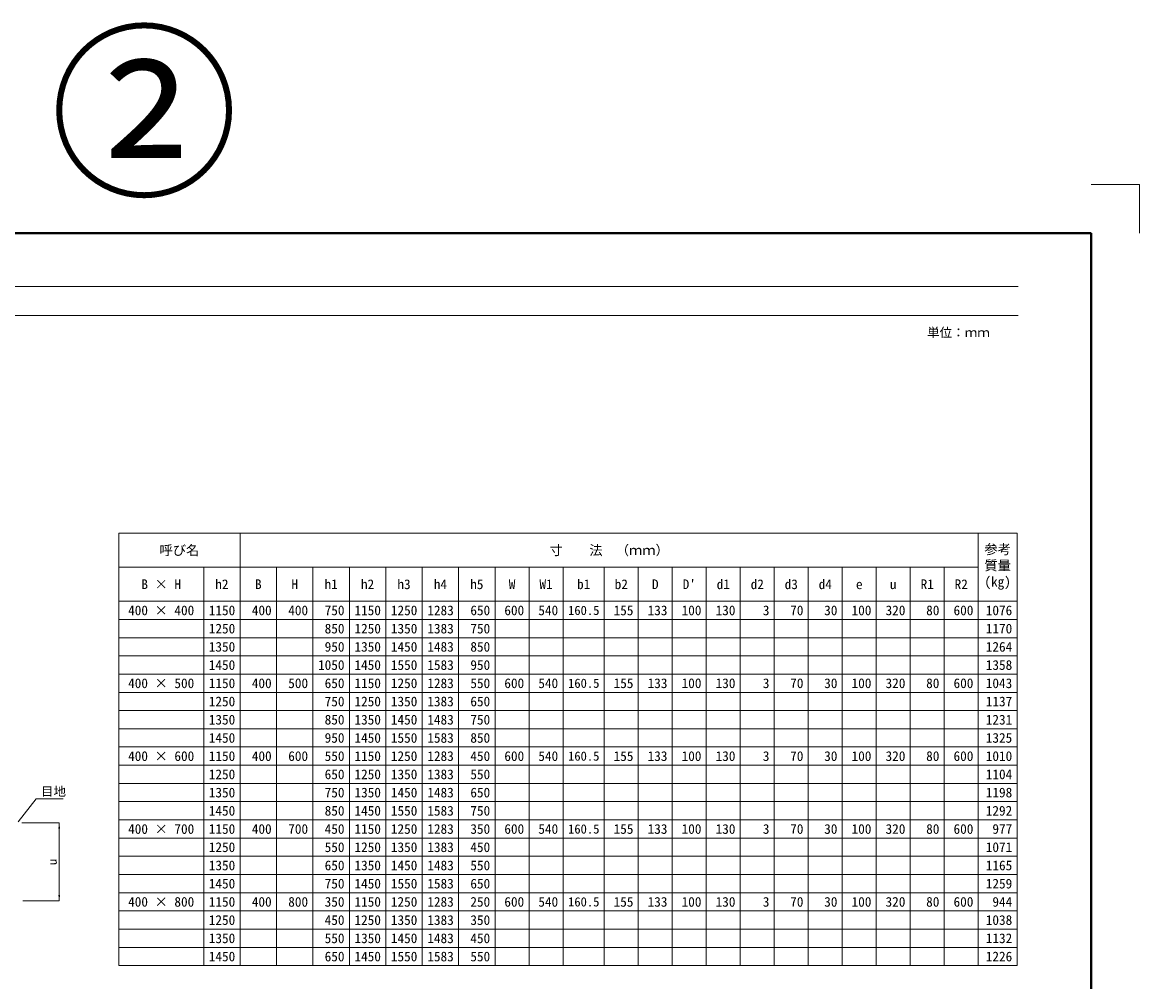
# Model space of a CAD drawing. Units: millimetres, scale not verified. Extents: x 64173 to 81200, y -117893 to -111285.
# Drawn here: x 76599 to 81200, y -115234 to -111285 of the extents above; entities that cross this region are included whole.
import ezdxf
from ezdxf.enums import TextEntityAlignment as Align

# ---------------------------------------------------------------- set-up
doc = ezdxf.new("R2010")
doc.units = ezdxf.units.MM
doc.header["$LTSCALE"] = 15
for name, color, linetype, lineweight in [('Defpoints_2', 8, 'Continuous', 0), ('図枠', 7, 'Continuous', 5), ('寸法線', 7, 'Continuous', 13), ('寸法表', 7, 'Continuous', 13), ('引出線', 4, 'Continuous', 13), ('補助線', 8, 'Continuous', 13)]:
    doc.layers.add(name, color=color, linetype=linetype, lineweight=lineweight)
doc.styles.add('ＭＳ ゴシック', font='')
doc.styles.add('ＭＳ 明朝', font='')
doc.styles.get('ＭＳ ゴシック').set_extended_font_data('MS Gothic')
doc.styles.get('ＭＳ 明朝').set_extended_font_data('MS Mincho')

# ---------------------------------------------------------------- blocks, each defined once
blk = doc.blocks.new('filled_arrow')
at = {"color": 0, "linetype": 'Continuous', "lineweight": -2}
blk.add_solid([(7.5, 1.25), (0, 0), (7.5, -1.25)], dxfattribs=at)

msp = doc.modelspace()

# ---------------------------------------------------------------- linework, layer by layer
at = {"layer": 'Defpoints_2', "color": 7, "lineweight": 13}
for p in [(81000.5, -111952.55), (81000.5, -111952.55), (81200.5, -112152.55), (81200.5, -112152.55)]:
    msp.add_line(p, (81200.5, -111952.55), dxfattribs=at)
at = {"layer": 'Defpoints_2'}
for p, q in [((76995.74, -113743.33), (77345.74, -113743.33)), ((77495.74, -113743.33), (77795.74, -113743.33)), ((78545.74, -113743.33), (80535.74, -113743.33)), ((76995.74, -113818.33), (77345.74, -113818.33)), ((77495.74, -113818.33), (77795.74, -113818.33)), ((78545.74, -113818.33), (80535.74, -113818.33)), ((76995.74, -113893.33), (77345.74, -113893.33)), ((77495.74, -113893.33), (77795.74, -113893.33)), ((78545.74, -113893.33), (80535.74, -113893.33)), ((76995.74, -114043.33), (77345.74, -114043.33)), ((77495.74, -114043.33), (77795.74, -114043.33)), ((78545.74, -114043.33), (80535.74, -114043.33)), ((76995.74, -114118.33), (77345.74, -114118.33)), ((77495.74, -114118.33), (77795.74, -114118.33)), ((78545.74, -114118.33), (80535.74, -114118.33)), ((76995.74, -114193.33), (77345.74, -114193.33)), ((77495.74, -114193.33), (77795.74, -114193.33)), ((78545.74, -114193.33), (80535.74, -114193.33)), ((76995.74, -114343.33), (77345.74, -114343.33)), ((77495.74, -114343.33), (77795.74, -114343.33)), ((78545.74, -114343.33), (80535.74, -114343.33)), ((76995.74, -114418.33), (77345.74, -114418.33)), ((77495.74, -114418.33), (77795.74, -114418.33)), ((78545.74, -114418.33), (80535.74, -114418.33)), ((76995.74, -114493.33), (77345.74, -114493.33)), ((77495.74, -114493.33), (77795.74, -114493.33)), ((78545.74, -114493.33), (80535.74, -114493.33)), ((76995.74, -114643.33), (77345.74, -114643.33)), ((77495.74, -114643.33), (77795.74, -114643.33)), ((78545.74, -114643.33), (80535.74, -114643.33)), ((76995.74, -114718.33), (77345.74, -114718.33)), ((77495.74, -114718.33), (77795.74, -114718.33)), ((78545.74, -114718.33), (80535.74, -114718.33)), ((76995.74, -114793.33), (77345.74, -114793.33)), ((77495.74, -114793.33), (77795.74, -114793.33)), ((78545.74, -114793.33), (80535.74, -114793.33)), ((76995.74, -114943.33), (77345.74, -114943.33)), ((77495.74, -114943.33), (77795.74, -114943.33)), ((78545.74, -114943.33), (80535.74, -114943.33)), ((76995.74, -115018.33), (77345.74, -115018.33)), ((77495.74, -115018.33), (77795.74, -115018.33)), ((78545.74, -115018.33), (80535.74, -115018.33)), ((76995.74, -115093.33), (77345.74, -115093.33)), ((77495.74, -115093.33), (77795.74, -115093.33)), ((78545.74, -115093.33), (80535.74, -115093.33))]:
    msp.add_line(p, q, dxfattribs=at)
at = {"layer": '図枠', "lineweight": 40}
for p in [(73200.5, -112152.55), (73200.5, -112152.55), (81000.5, -117692.55), (81000.5, -117692.55)]:
    msp.add_line(p, (81000.5, -112152.55), dxfattribs=at)
at = {"layer": '図枠', "lineweight": 13}
for p, q in [((73500.5, -112372.55), (80700.5, -112372.55)), ((73500.5, -112492.55), (80700.5, -112492.55))]:
    msp.add_line(p, q, dxfattribs=at)
at = {"layer": '寸法線'}
for p, q in [((76596.71, -114581.24), (76750.77, -114581.24)), ((76750.77, -114581.24), (76750.77, -114901.24)), ((76601.21, -114901.24), (76750.77, -114901.24))]:
    msp.add_line(p, q, dxfattribs=at)
at = {"layer": '寸法表'}
for p, q in [((76995.74, -113388.33), (80695.74, -113388.33)), ((76995.74, -113388.33), (76995.74, -115168.33)), ((77495.74, -113388.33), (77495.74, -115168.33)), ((80535.74, -113388.33), (80535.74, -115168.33)), ((80695.74, -113388.33), (80695.74, -115168.33)), ((76995.74, -113528.33), (80535.74, -113528.33)), ((77345.74, -113528.33), (77345.74, -115168.33)), ((77645.74, -113528.33), (77645.74, -115168.33)), ((77795.74, -113528.33), (77795.74, -115168.33)), ((77945.74, -113528.33), (77945.74, -115168.33)), ((78095.74, -113528.33), (78095.74, -115168.33)), ((78245.74, -113528.33), (78245.74, -115168.33)), ((78395.74, -113528.33), (78395.74, -115168.33)), ((78545.74, -113528.33), (78545.74, -115168.33)), ((78685.74, -113528.33), (78685.74, -115168.33)), ((78825.74, -113528.33), (78825.74, -115168.33)), ((78995.74, -113528.33), (78995.74, -115168.33)), ((79135.74, -113528.33), (79135.74, -115168.33)), ((79275.74, -113528.33), (79275.74, -115168.33)), ((79415.74, -113528.33), (79415.74, -115168.33)), ((79555.74, -113528.33), (79555.74, -115168.33)), ((79695.74, -113528.33), (79695.74, -115168.33)), ((79835.74, -113528.33), (79835.74, -115168.33)), ((79975.74, -113528.33), (79975.74, -115168.33)), ((80115.74, -113528.33), (80115.74, -115168.33)), ((80255.74, -113528.33), (80255.74, -115168.33)), ((80395.74, -113528.33), (80395.74, -115168.33)), ((76995.74, -113668.33), (80695.74, -113668.33)), ((77345.74, -113743.33), (77495.74, -113743.33)), ((77795.74, -113743.33), (78545.74, -113743.33)), ((80535.74, -113743.33), (80695.74, -113743.33)), ((77345.74, -113818.33), (77495.74, -113818.33)), ((77795.74, -113818.33), (78545.74, -113818.33)), ((80535.74, -113818.33), (80695.74, -113818.33)), ((77345.74, -113893.33), (77495.74, -113893.33)), ((77795.74, -113893.33), (78545.74, -113893.33)), ((80535.74, -113893.33), (80695.74, -113893.33)), ((76995.74, -113968.33), (80695.74, -113968.33)), ((77345.74, -114043.33), (77495.74, -114043.33)), ((77795.74, -114043.33), (78545.74, -114043.33)), ((80535.74, -114043.33), (80695.74, -114043.33)), ((77345.74, -114118.33), (77495.74, -114118.33)), ((77795.74, -114118.33), (78545.74, -114118.33)), ((80535.74, -114118.33), (80695.74, -114118.33)), ((77345.74, -114193.33), (77495.74, -114193.33)), ((77795.74, -114193.33), (78545.74, -114193.33)), ((80535.74, -114193.33), (80695.74, -114193.33)), ((76995.74, -114268.33), (80695.74, -114268.33)), ((77345.74, -114343.33), (77495.74, -114343.33)), ((77795.74, -114343.33), (78545.74, -114343.33)), ((80535.74, -114343.33), (80695.74, -114343.33)), ((77345.74, -114418.33), (77495.74, -114418.33)), ((77795.74, -114418.33), (78545.74, -114418.33)), ((80535.74, -114418.33), (80695.74, -114418.33)), ((77345.74, -114493.33), (77495.74, -114493.33)), ((77795.74, -114493.33), (78545.74, -114493.33)), ((80535.74, -114493.33), (80695.74, -114493.33)), ((76995.74, -114568.33), (80695.74, -114568.33)), ((77345.74, -114643.33), (77495.74, -114643.33)), ((77795.74, -114643.33), (78545.74, -114643.33)), ((80535.74, -114643.33), (80695.74, -114643.33)), ((77345.74, -114718.33), (77495.74, -114718.33)), ((77795.74, -114718.33), (78545.74, -114718.33)), ((80535.74, -114718.33), (80695.74, -114718.33)), ((77345.74, -114793.33), (77495.74, -114793.33)), ((77795.74, -114793.33), (78545.74, -114793.33)), ((80535.74, -114793.33), (80695.74, -114793.33)), ((76995.74, -114868.33), (80695.74, -114868.33)), ((77345.74, -114943.33), (77495.74, -114943.33)), ((77795.74, -114943.33), (78545.74, -114943.33)), ((80535.74, -114943.33), (80695.74, -114943.33)), ((77345.74, -115018.33), (77495.74, -115018.33)), ((77795.74, -115018.33), (78545.74, -115018.33)), ((80535.74, -115018.33), (80695.74, -115018.33)), ((77345.74, -115093.33), (77495.74, -115093.33)), ((77795.74, -115093.33), (78545.74, -115093.33)), ((80535.74, -115093.33), (80695.74, -115093.33)), ((76995.74, -115168.33), (80695.74, -115168.33))]:
    msp.add_line(p, q, dxfattribs=at)
at = {"layer": '引出線'}
msp.add_lwpolyline([(76581.52, -114575.87), (76655.73, -114482.05), (76766.65, -114482.05)], dxfattribs=at)

# ---------------------------------------------------------------- block references
at = {"layer": '寸法線', "xscale": 3.2, "yscale": 3.2}
for p, rotation in [((76750.77, -114581.24), 270), ((76750.77, -114901.24), 90)]:
    msp.add_blockref('filled_arrow', p, dxfattribs=dict(at, rotation=rotation))

# ---------------------------------------------------------------- texts
at = {"layer": '図枠', "style": 'ＭＳ ゴシック'}
msp.add_text('単位：ｍｍ', height=37.98, dxfattribs=at).set_placement((80454.23, -112561.88), align=Align.MIDDLE_CENTER)
at = {"layer": '寸法線', "style": 'ＭＳ 明朝', "width": 1.05}
msp.add_text('u', height=36.03, rotation=90, dxfattribs=at).set_placement((76722.77, -114741.24), align=Align.MIDDLE_CENTER)
at = {"layer": '寸法表', "style": 'ＭＳ 明朝'}
for s, p in [('呼び名', (77245.74, -113458.33)), ('寸\u3000\u3000法\u3000（ｍｍ）', (79015.74, -113458.33)), ('B × H', (77170.74, -113598.33)), ('h2', (77420.74, -113598.33)), ('B', (77570.74, -113598.33)), ('H', (77720.74, -113598.33)), ('h1', (77870.74, -113598.33)), ('h2', (78020.74, -113598.33)), ('h3', (78170.74, -113598.33)), ('h4', (78320.74, -113598.33)), ('h5', (78470.74, -113598.33)), ('W', (78615.74, -113598.33)), ('W1', (78755.74, -113598.33)), ('b1', (78910.74, -113598.33)), ('b2', (79065.74, -113598.33)), ('D', (79205.74, -113598.33)), ("D'", (79345.74, -113598.33)), ('d1', (79485.74, -113598.33)), ('d2', (79625.74, -113598.33)), ('d3', (79765.74, -113598.33)), ('d4', (79905.74, -113598.33)), ('e', (80045.74, -113598.33)), ('u', (80185.74, -113598.33)), ('R1', (80325.74, -113598.33)), ('R2', (80465.74, -113598.33)), ('400 × 400', (77170.74, -113705.83)), ('400 × 500', (77170.74, -114005.83)), ('400 × 600', (77170.74, -114305.83)), ('400 × 700', (77170.74, -114605.83)), ('400 × 800', (77170.74, -114905.83))]:
    msp.add_text(s, height=40.03, dxfattribs=at).set_placement(p, align=Align.MIDDLE_CENTER)
for s, p in [('参考', (80561.14, -113434.37)), ('質量', (80561.14, -113501.03)), ('(kg)', (80561.14, -113567.7))]:
    msp.add_text(s, height=40.03, dxfattribs=at).set_placement(p, align=Align.TOP_LEFT)
for s, height, p in [('1150', 40.03, (77475.74, -113705.83)), ('400', 40.03, (77625.74, -113705.83)), ('400', 40.03, (77775.74, -113705.83)), ('750', 40.03, (77925.74, -113705.83)), ('1150', 40.03, (78075.74, -113705.83)), ('1250', 40.03, (78225.74, -113705.83)), ('1283', 40.03, (78375.74, -113705.83)), ('650', 40.03, (78525.74, -113705.83)), ('600', 40.03, (78665.74, -113705.83)), ('540', 40.03, (78805.74, -113705.83)), ('160.5', 38.03, (78975.74, -113705.83)), ('155', 40.03, (79115.74, -113705.83)), ('133', 40.03, (79255.74, -113705.83)), ('100', 40.03, (79395.74, -113705.83)), ('130', 40.03, (79535.74, -113705.83)), ('3', 40.03, (79675.74, -113705.83)), ('70', 40.03, (79815.74, -113705.83)), ('30', 40.03, (79955.74, -113705.83)), ('100', 40.03, (80095.74, -113705.83)), ('320', 40.03, (80235.74, -113705.83)), ('80', 40.03, (80375.74, -113705.83)), ('600', 40.03, (80515.74, -113705.83)), ('1076', 40.03, (80675.74, -113705.83)), ('1250', 40.03, (77475.74, -113780.83)), ('850', 40.03, (77925.74, -113780.83)), ('1250', 40.03, (78075.74, -113780.83)), ('1350', 40.03, (78225.74, -113780.83)), ('1383', 40.03, (78375.74, -113780.83)), ('750', 40.03, (78525.74, -113780.83)), ('1170', 40.03, (80675.74, -113780.83)), ('1350', 40.03, (77475.74, -113855.83)), ('950', 40.03, (77925.74, -113855.83)), ('1350', 40.03, (78075.74, -113855.83)), ('1450', 40.03, (78225.74, -113855.83)), ('1483', 40.03, (78375.74, -113855.83)), ('850', 40.03, (78525.74, -113855.83)), ('1264', 40.03, (80675.74, -113855.83)), ('1450', 40.03, (77475.74, -113930.83)), ('1050', 40.03, (77925.74, -113930.83)), ('1450', 40.03, (78075.74, -113930.83)), ('1550', 40.03, (78225.74, -113930.83)), ('1583', 40.03, (78375.74, -113930.83)), ('950', 40.03, (78525.74, -113930.83)), ('1358', 40.03, (80675.74, -113930.83)), ('1150', 40.03, (77475.74, -114005.83)), ('400', 40.03, (77625.74, -114005.83)), ('500', 40.03, (77775.74, -114005.83)), ('650', 40.03, (77925.74, -114005.83)), ('1150', 40.03, (78075.74, -114005.83)), ('1250', 40.03, (78225.74, -114005.83)), ('1283', 40.03, (78375.74, -114005.83)), ('550', 40.03, (78525.74, -114005.83)), ('600', 40.03, (78665.74, -114005.83)), ('540', 40.03, (78805.74, -114005.83)), ('160.5', 38.03, (78975.74, -114005.83)), ('155', 40.03, (79115.74, -114005.83)), ('133', 40.03, (79255.74, -114005.83)), ('100', 40.03, (79395.74, -114005.83)), ('130', 40.03, (79535.74, -114005.83)), ('3', 40.03, (79675.74, -114005.83)), ('70', 40.03, (79815.74, -114005.83)), ('30', 40.03, (79955.74, -114005.83)), ('100', 40.03, (80095.74, -114005.83)), ('320', 40.03, (80235.74, -114005.83)), ('80', 40.03, (80375.74, -114005.83)), ('600', 40.03, (80515.74, -114005.83)), ('1043', 40.03, (80675.74, -114005.83)), ('1250', 40.03, (77475.74, -114080.83)), ('750', 40.03, (77925.74, -114080.83)), ('1250', 40.03, (78075.74, -114080.83)), ('1350', 40.03, (78225.74, -114080.83)), ('1383', 40.03, (78375.74, -114080.83)), ('650', 40.03, (78525.74, -114080.83)), ('1137', 40.03, (80675.74, -114080.83)), ('1350', 40.03, (77475.74, -114155.83)), ('850', 40.03, (77925.74, -114155.83)), ('1350', 40.03, (78075.74, -114155.83)), ('1450', 40.03, (78225.74, -114155.83)), ('1483', 40.03, (78375.74, -114155.83)), ('750', 40.03, (78525.74, -114155.83)), ('1231', 40.03, (80675.74, -114155.83)), ('1450', 40.03, (77475.74, -114230.83)), ('950', 40.03, (77925.74, -114230.83)), ('1450', 40.03, (78075.74, -114230.83)), ('1550', 40.03, (78225.74, -114230.83)), ('1583', 40.03, (78375.74, -114230.83)), ('850', 40.03, (78525.74, -114230.83)), ('1325', 40.03, (80675.74, -114230.83)), ('1150', 40.03, (77475.74, -114305.83)), ('400', 40.03, (77625.74, -114305.83)), ('600', 40.03, (77775.74, -114305.83)), ('550', 40.03, (77925.74, -114305.83)), ('1150', 40.03, (78075.74, -114305.83)), ('1250', 40.03, (78225.74, -114305.83)), ('1283', 40.03, (78375.74, -114305.83)), ('450', 40.03, (78525.74, -114305.83)), ('600', 40.03, (78665.74, -114305.83)), ('540', 40.03, (78805.74, -114305.83)), ('160.5', 38.03, (78975.74, -114305.83)), ('155', 40.03, (79115.74, -114305.83)), ('133', 40.03, (79255.74, -114305.83)), ('100', 40.03, (79395.74, -114305.83)), ('130', 40.03, (79535.74, -114305.83)), ('3', 40.03, (79675.74, -114305.83)), ('70', 40.03, (79815.74, -114305.83)), ('30', 40.03, (79955.74, -114305.83)), ('100', 40.03, (80095.74, -114305.83)), ('320', 40.03, (80235.74, -114305.83)), ('80', 40.03, (80375.74, -114305.83)), ('600', 40.03, (80515.74, -114305.83)), ('1010', 40.03, (80675.74, -114305.83)), ('1250', 40.03, (77475.74, -114380.83)), ('650', 40.03, (77925.74, -114380.83)), ('1250', 40.03, (78075.74, -114380.83)), ('1350', 40.03, (78225.74, -114380.83)), ('1383', 40.03, (78375.74, -114380.83)), ('550', 40.03, (78525.74, -114380.83)), ('1104', 40.03, (80675.74, -114380.83)), ('1350', 40.03, (77475.74, -114455.83)), ('750', 40.03, (77925.74, -114455.83)), ('1350', 40.03, (78075.74, -114455.83)), ('1450', 40.03, (78225.74, -114455.83)), ('1483', 40.03, (78375.74, -114455.83)), ('650', 40.03, (78525.74, -114455.83)), ('1198', 40.03, (80675.74, -114455.83)), ('1450', 40.03, (77475.74, -114530.83)), ('850', 40.03, (77925.74, -114530.83)), ('1450', 40.03, (78075.74, -114530.83)), ('1550', 40.03, (78225.74, -114530.83)), ('1583', 40.03, (78375.74, -114530.83)), ('750', 40.03, (78525.74, -114530.83)), ('1292', 40.03, (80675.74, -114530.83)), ('1150', 40.03, (77475.74, -114605.83)), ('400', 40.03, (77625.74, -114605.83)), ('700', 40.03, (77775.74, -114605.83)), ('450', 40.03, (77925.74, -114605.83)), ('1150', 40.03, (78075.74, -114605.83)), ('1250', 40.03, (78225.74, -114605.83)), ('1283', 40.03, (78375.74, -114605.83)), ('350', 40.03, (78525.74, -114605.83)), ('600', 40.03, (78665.74, -114605.83)), ('540', 40.03, (78805.74, -114605.83)), ('160.5', 38.03, (78975.74, -114605.83)), ('155', 40.03, (79115.74, -114605.83)), ('133', 40.03, (79255.74, -114605.83)), ('100', 40.03, (79395.74, -114605.83)), ('130', 40.03, (79535.74, -114605.83)), ('3', 40.03, (79675.74, -114605.83)), ('70', 40.03, (79815.74, -114605.83)), ('30', 40.03, (79955.74, -114605.83)), ('100', 40.03, (80095.74, -114605.83)), ('320', 40.03, (80235.74, -114605.83)), ('80', 40.03, (80375.74, -114605.83)), ('600', 40.03, (80515.74, -114605.83)), ('977', 40.03, (80675.74, -114605.83)), ('1250', 40.03, (77475.74, -114680.83)), ('550', 40.03, (77925.74, -114680.83)), ('1250', 40.03, (78075.74, -114680.83)), ('1350', 40.03, (78225.74, -114680.83)), ('1383', 40.03, (78375.74, -114680.83)), ('450', 40.03, (78525.74, -114680.83)), ('1071', 40.03, (80675.74, -114680.83)), ('1350', 40.03, (77475.74, -114755.83)), ('650', 40.03, (77925.74, -114755.83)), ('1350', 40.03, (78075.74, -114755.83)), ('1450', 40.03, (78225.74, -114755.83)), ('1483', 40.03, (78375.74, -114755.83)), ('550', 40.03, (78525.74, -114755.83)), ('1165', 40.03, (80675.74, -114755.83)), ('1450', 40.03, (77475.74, -114830.83)), ('750', 40.03, (77925.74, -114830.83)), ('1450', 40.03, (78075.74, -114830.83)), ('1550', 40.03, (78225.74, -114830.83)), ('1583', 40.03, (78375.74, -114830.83)), ('650', 40.03, (78525.74, -114830.83)), ('1259', 40.03, (80675.74, -114830.83)), ('1150', 40.03, (77475.74, -114905.83)), ('400', 40.03, (77625.74, -114905.83)), ('800', 40.03, (77775.74, -114905.83)), ('350', 40.03, (77925.74, -114905.83)), ('1150', 40.03, (78075.74, -114905.83)), ('1250', 40.03, (78225.74, -114905.83)), ('1283', 40.03, (78375.74, -114905.83)), ('250', 40.03, (78525.74, -114905.83)), ('600', 40.03, (78665.74, -114905.83)), ('540', 40.03, (78805.74, -114905.83)), ('160.5', 38.03, (78975.74, -114905.83)), ('155', 40.03, (79115.74, -114905.83)), ('133', 40.03, (79255.74, -114905.83)), ('100', 40.03, (79395.74, -114905.83)), ('130', 40.03, (79535.74, -114905.83)), ('3', 40.03, (79675.74, -114905.83)), ('70', 40.03, (79815.74, -114905.83)), ('30', 40.03, (79955.74, -114905.83)), ('100', 40.03, (80095.74, -114905.83)), ('320', 40.03, (80235.74, -114905.83)), ('80', 40.03, (80375.74, -114905.83)), ('600', 40.03, (80515.74, -114905.83)), ('944', 40.03, (80675.74, -114905.83)), ('1250', 40.03, (77475.74, -114980.83)), ('450', 40.03, (77925.74, -114980.83)), ('1250', 40.03, (78075.74, -114980.83)), ('1350', 40.03, (78225.74, -114980.83)), ('1383', 40.03, (78375.74, -114980.83)), ('350', 40.03, (78525.74, -114980.83)), ('1038', 40.03, (80675.74, -114980.83)), ('1350', 40.03, (77475.74, -115055.83)), ('550', 40.03, (77925.74, -115055.83)), ('1350', 40.03, (78075.74, -115055.83)), ('1450', 40.03, (78225.74, -115055.83)), ('1483', 40.03, (78375.74, -115055.83)), ('450', 40.03, (78525.74, -115055.83)), ('1132', 40.03, (80675.74, -115055.83)), ('1450', 40.03, (77475.74, -115130.83)), ('650', 40.03, (77925.74, -115130.83)), ('1450', 40.03, (78075.74, -115130.83)), ('1550', 40.03, (78225.74, -115130.83)), ('1583', 40.03, (78375.74, -115130.83)), ('550', 40.03, (78525.74, -115130.83)), ('1226', 40.03, (80675.74, -115130.83))]:
    msp.add_text(s, height=height, dxfattribs=at).set_placement(p, align=Align.MIDDLE_RIGHT)
at = {"layer": '引出線', "style": 'ＭＳ 明朝', "width": 1.05}
msp.add_text('目地', height=36.03, dxfattribs=at).set_placement((76675.73, -114433.71), align=Align.TOP_LEFT)
at = {"layer": '補助線', "color": 2, "style": 'ＭＳ ゴシック'}
msp.add_text('②', height=569.6, dxfattribs=at).set_placement((77100.5, -111657.51), align=Align.MIDDLE_CENTER)

doc.saveas('drawing.dxf')
